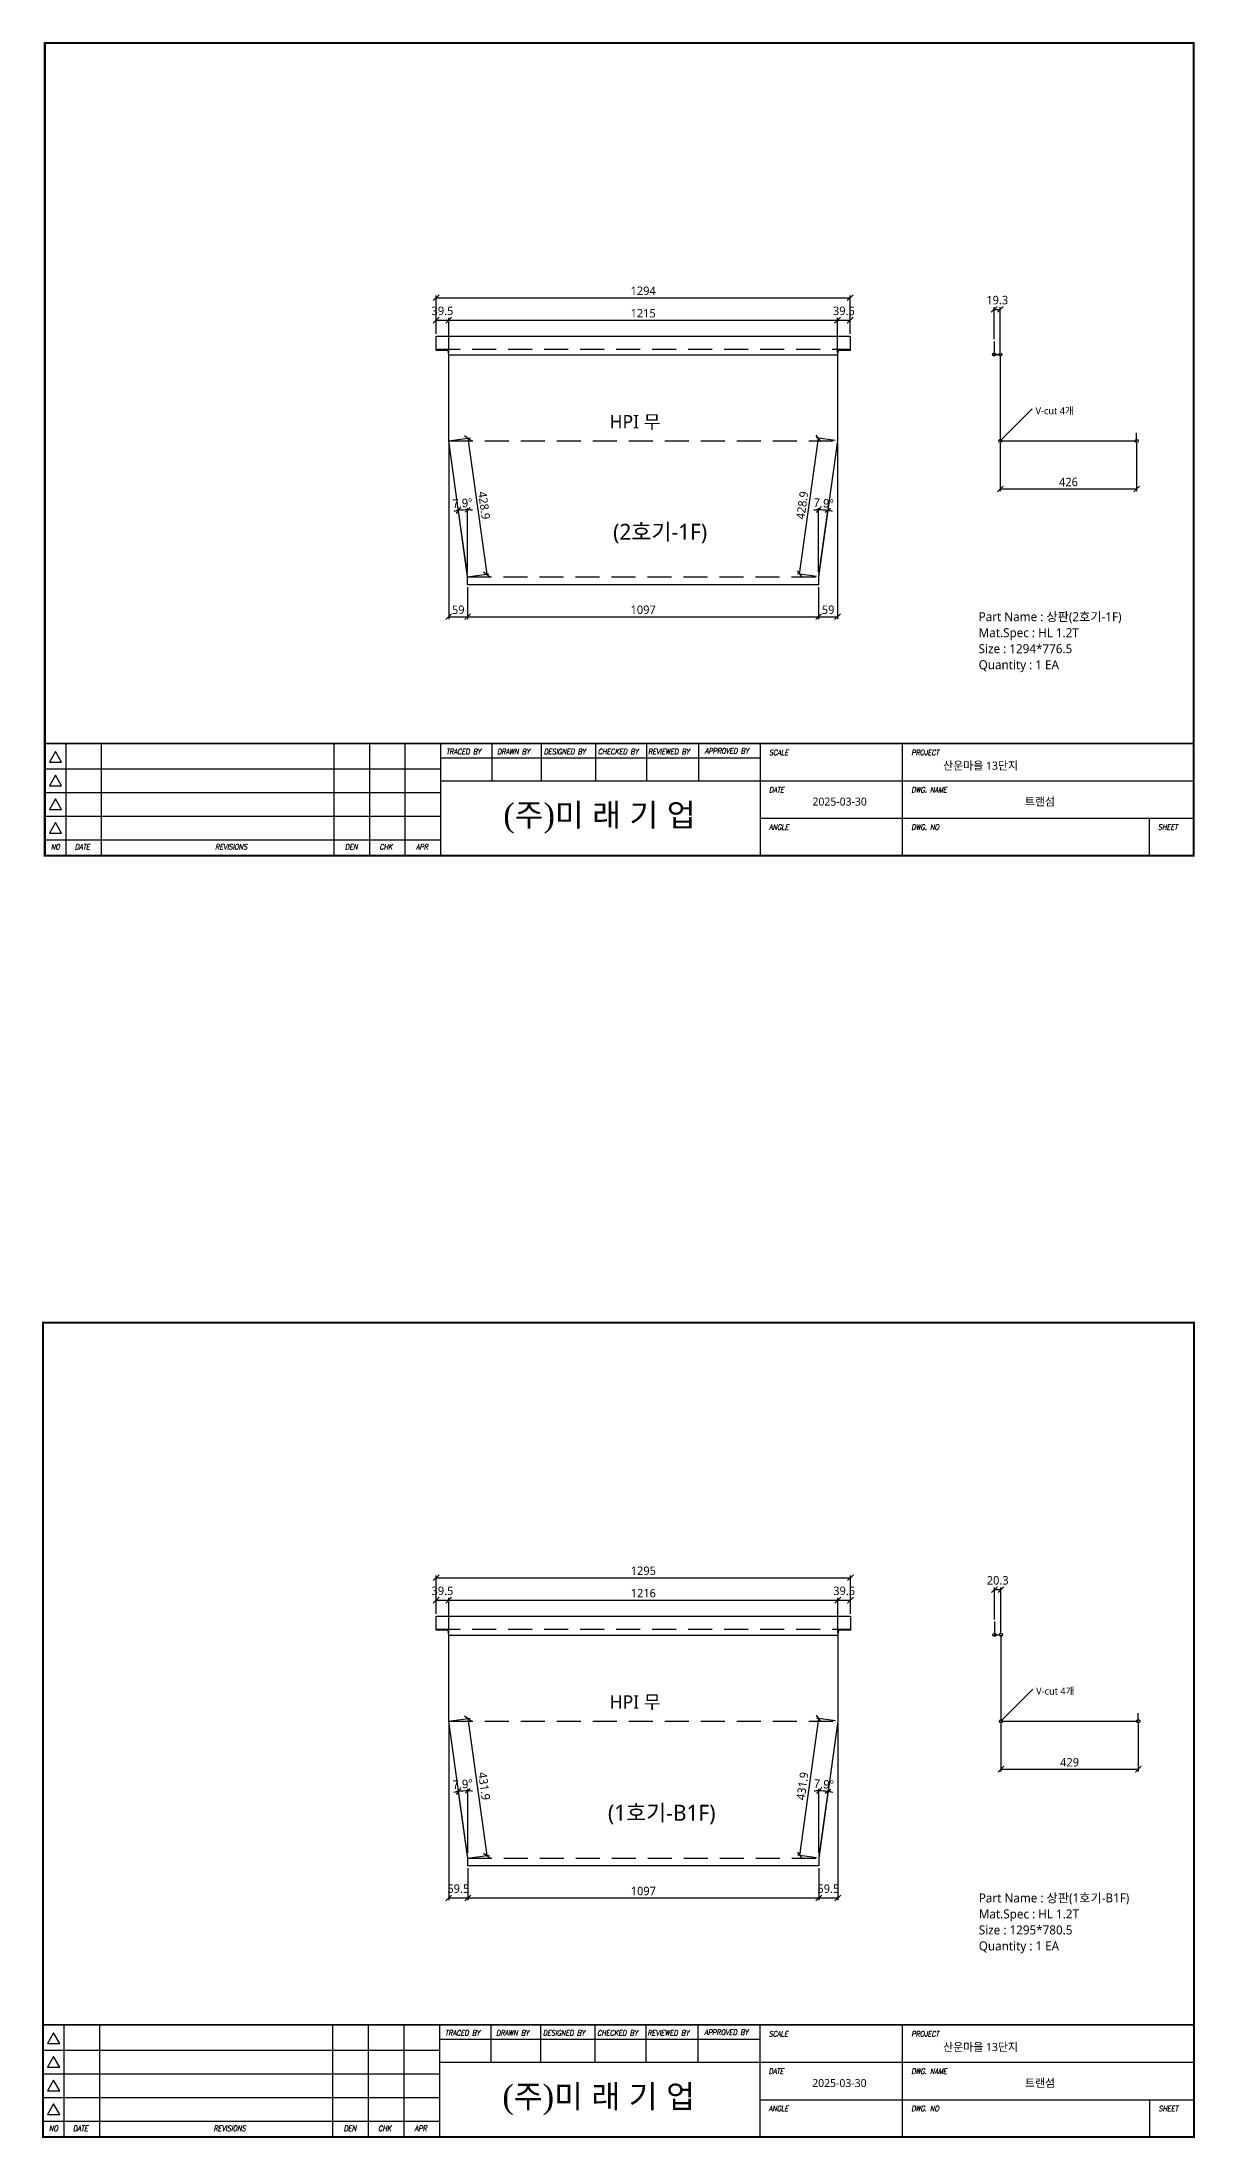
# Model space of a CAD drawing. Extents: x 674 to 10492, y -109346 to 1748.
# Drawn here: x 728 to 4333, y -73302 to -66753 of the extents above; entities that cross this region are included whole.
import ezdxf
from ezdxf.enums import TextEntityAlignment as Align

# ---------------------------------------------------------------- set-up
doc = ezdxf.new("R2010")
doc.units = 0
doc.header["$LTSCALE"] = 10
doc.header["$MEASUREMENT"] = 0
doc.linetypes.add('DASHED2', pattern=[0.375, 0.25, -0.125])
doc.layers.get('0').update_dxf_attribs({"linetype": 'CONTINUOUS'})
for name, color, linetype in [('22', 8, 'DASHED2'), ('dim', 3, 'CONTINUOUS'), ('FROM', 7, 'CONTINUOUS'), ('HIDDEN2', 8, 'CONTINUOUS'), ('레이져', 7, 'CONTINUOUS')]:
    doc.layers.add(name, color=color, linetype=linetype)
doc.styles.add('G1', font='batang.ttc', dxfattribs={"height": 20})
doc.styles.add('ITALICT', font='italict')
doc.styles.add('JKW', font='')
doc.styles.add('MIRAESTYLE', font='gulim.ttc')
doc.styles.add('YCKIM', font='gulim.ttc')
doc.styles.get('JKW').set_extended_font_data('NanumGothic')
doc.dimstyles.new('MIRAE', dxfattribs={"dimscale": 100, "dimtxt": 0.25, "dimasz": 0.15, "dimexe": 0.06, "dimexo": 0.06, "dimgap": 0.07, "dimtad": 1, "dimdec": 1, "dimtxsty": 'YCKIM', "dimblk": 'OBLIQUE', "dimcen": 2.5, "dimclrd": 3, "dimclre": 3, "dimclrt": 256, "dimadec": 1, "dimazin": 3, "dimtfac": 0.5, "dimtix": 1, "dimtmove": 0, "dimatfit": 3, "dimldrblk": 'OBLIQUE'})
doc.dimstyles.get("Standard").update_dxf_attribs({"dimtxt": 2.5, "dimasz": 2.5, "dimexe": 1.25, "dimexo": 0.625, "dimtad": 1, "dimtxsty": 'MIRAESTYLE', "dimcen": 2.5, "dimazin": 3, "dimtfac": 1, "dimtmove": 0, "dimatfit": 3})
doc.dimstyles.new('미래', dxfattribs={"dimscale": 120, "dimtxt": 0.2, "dimasz": 0.15, "dimexe": 0.06, "dimexo": 0.06, "dimgap": 0.07, "dimtad": 1, "dimdec": 1, "dimlfac": -1, "dimtxsty": 'JKW', "dimblk": 'OBLIQUE', "dimcen": 2.5, "dimclrd": 3, "dimclre": 3, "dimclrt": 256, "dimadec": 1, "dimazin": 2, "dimtfac": 0.5, "dimtmove": 1, "dimatfit": 3, "dimarcsym": 1})

# ---------------------------------------------------------------- blocks, each defined once
blk = doc.blocks.new('_OBLIQUE')
at = {"color": 0, "linetype": 'ByBlock'}
blk.add_line((-0.5, -0.5), (0.5, 0.5), dxfattribs=at)
blk = doc.blocks.new('3')
at = {"layer": 'FROM', "color": 7}
blk.add_line((25823.5, 11169), (25823.5, 11496.2), dxfattribs=at)
at = {"layer": 'FROM', "color": 2}
for p, q in [((25885.8, 11169), (25885.8, 11496.2)), ((25989.7, 11169), (25989.7, 11496.2)), ((26670, 11169), (26670, 11496.2)), ((26773.9, 11169), (26773.9, 11496.2)), ((26877.7, 11169), (26877.7, 11496.2)), ((25823.5, 11422.9), (26981.6, 11422.9)), ((25823.5, 11353.6), (26981.6, 11353.6)), ((25823.5, 11284.4), (26981.6, 11284.4)), ((25823.5, 11215.1), (26981.6, 11215.1))]:
    blk.add_line(p, q, dxfattribs=at)
at = {"layer": 'FROM', "color": 0}
for p, q in [((26981.6, 11169), (26981.6, 11496.2)), ((26981.6, 11454.7), (27915.7, 11454.7)), ((27131.3, 11496.2), (27131.3, 11387.2)), ((27276.5, 11387.2), (27276.5, 11496.2)), ((27434, 11496.2), (27434, 11387.2)), ((27583.7, 11496.2), (27583.7, 11387.2)), ((27735.3, 11496.2), (27735.3, 11387.2)), ((27915.7, 11496.2), (27915.7, 11169)), ((28332.2, 11169), (28332.2, 11496.2)), ((26981.6, 11387.2), (29183.5, 11387.2)), ((27915.7, 11278.1), (29183.5, 11278.1))]:
    blk.add_line(p, q, dxfattribs=at)
at = {"layer": 'FROM'}
blk.add_line((29053.7, 11278.1), (29053.7, 11169), dxfattribs=at)
at = {"layer": 'FROM', "color": 0, "const_width": 5.89}
blk.add_lwpolyline([(25823.5, 11169), (29183.5, 11169), (29183.5, 13545), (25823.5, 13545)], close=True, dxfattribs=at)
at = {"layer": 'FROM', "color": 0, "const_width": 4.87}
blk.add_lwpolyline([(25823.5, 11496.2), (29183.5, 11496.2)], dxfattribs=at)
at = {"layer": 'FROM', "color": 2}
for points in [[(25854.7, 11473.5), (25836.7, 11442.3), (25872.7, 11442.3)], [(25854.7, 11404.3), (25836.7, 11373.1), (25872.7, 11373.1)], [(25854.7, 11335), (25836.7, 11303.8), (25872.7, 11303.8)], [(25854.7, 11265.7), (25836.7, 11234.6), (25872.7, 11234.6)]]:
    blk.add_lwpolyline(points, close=True, dxfattribs=at)
at = {"layer": 'FROM', "color": 4, "style": 'ITALICT', "width": 0.8}
for s, height, p in [('TRACED BY', 15.58, (26997.2, 11465)), ('DRAWN BY', 15.58, (27146.3, 11465)), ('DESIGNED BY', 15.583, (27282.8, 11465)), ('CHECKED BY', 15.58, (27441.2, 11465)), ('REVIEWED BY', 15.583, (27587.9, 11465)), ('APPROVED BY', 15.583, (27753.8, 11466.9)), ('SCALE', 15.58, (27941.7, 11462.5)), ('PROJECT', 15.58, (28358.1, 11462.5)), ('DATE', 15.58, (27941.7, 11353.4)), ('DWG. NAME', 15.58, (28358.1, 11353.4)), ('ANGLE', 15.58, (27941.7, 11244.4)), ('DWG. NO', 15.58, (28358.1, 11244.4)), ('SHEET', 15.58, (29079.6, 11244.4)), ('NO', 15.58, (25841.2, 11186.7)), ('DATE', 15.58, (25911.2, 11186.7)), ('REVISIONS', 15.58, (26321.6, 11186.7)), ('DEN', 15.58, (26701.4, 11186.7)), ('CHK', 15.58, (26802.1, 11186.7)), ('APR', 15.58, (26908.6, 11186.7))]:
    blk.add_text(s, height=height, dxfattribs=at).set_placement(p)
blk = doc.blocks.new('transom_frame')
at = {"xscale": 0.837272107773114, "yscale": 0.837272107773114, "zscale": 0.837272107773114}
blk.add_blockref('3', (-21621.3, -9351.5), dxfattribs=at)
at = {"style": 'G1'}
blk.add_text('(주)미 래 기 업', height=55.92, dxfattribs=at).set_placement((1358.1, 93.9), align=Align.MIDDLE)

msp = doc.modelspace()

# ---------------------------------------------------------------- linework, layer by layer
for p, q in [((3704.5, -67689), (3704.5, -67730)), ((3704.5, -67730), (3723.8, -67730)), ((3723.8, -67730), (3723.8, -67730)), ((3723.8, -67730), (3723.8, -68000)), ((4149.8, -68000), (4149.8, -67975)), ((3723.8, -68000), (4149.8, -68000)), ((3705.5, -71689), (3705.5, -71730)), ((3705.5, -71730), (3725.8, -71730)), ((3725.8, -71730), (3725.8, -71730)), ((3725.8, -71730), (3725.8, -72000)), ((3725.8, -72000), (4154.8, -72000)), ((4154.8, -72000), (4154.8, -71975))]:
    msp.add_line(p, q)
at = {"color": 6}
for centre in [(3704.5, -67730), (3723.8, -67730), (3723.8, -68000), (4149.8, -68000), (3705.5, -71730), (3725.8, -71730), (3725.8, -72000), (4154.8, -72000)]:
    msp.add_circle(centre, 5, dxfattribs=at)
at = {"layer": '22', "ltscale": 30}
for p, q in [((1960.5, -67713.1), (3254.5, -67713.1)), ((2000, -68000), (3215, -68000)), ((2059, -68424.8), (3156, -68424.8)), ((1960.5, -71712.1), (3255.5, -71712.1)), ((2000, -72000), (3216, -72000)), ((2059.5, -72427.8), (3156.5, -72427.8))]:
    msp.add_line(p, q, dxfattribs=at)
at = {"layer": 'HIDDEN2'}
for p, q in [((2000, -67731.2), (3215, -67731.2)), ((2000, -71731.2), (3216, -71731.2))]:
    msp.add_line(p, q, dxfattribs=at)
at = {"layer": '레이져'}
for p, q in [((1960.5, -67672.7), (3254.5, -67672.7)), ((1960.5, -67713.1), (1960.5, -67672.7)), ((1960.5, -67717), (1960.5, -67713.1)), ((1997.97, -67717), (1960.5, -67717)), ((2000, -67731.2), (1997.97, -67717)), ((3217.03, -67717), (3215, -67731.2)), ((3254.5, -67717), (3217.03, -67717)), ((3254.5, -67672.7), (3254.5, -67713.1)), ((3254.5, -67713.1), (3254.5, -67717)), ((2000, -68000), (2000, -67731.2)), ((3215, -67731.2), (3215, -68000)), ((2059, -68424.8), (2000, -68000)), ((3215, -68000), (3156, -68424.8)), ((2059, -68449.2), (2059, -68424.8)), ((2059, -68424.8), (2059, -68424.8)), ((3156, -68424.8), (3156, -68424.8)), ((3156, -68424.8), (3156, -68449.2)), ((3156, -68449.2), (2059, -68449.2)), ((1960.5, -71671.7), (3255.5, -71671.7)), ((1960.5, -71712.1), (1960.5, -71671.7)), ((1960.5, -71716), (1960.5, -71712.1)), ((3255.5, -71671.7), (3255.5, -71712.1)), ((3255.5, -71712.1), (3255.5, -71716)), ((1997.83, -71716), (1960.5, -71716)), ((2000, -71731.2), (1997.83, -71716)), ((2000, -72000), (2000, -71731.2)), ((3218.17, -71716), (3216, -71731.2)), ((3216, -71731.2), (3216, -72000)), ((3255.5, -71716), (3218.17, -71716)), ((2059.5, -72427.8), (2000, -72000)), ((3216, -72000), (3156.5, -72427.8)), ((2059.5, -72452.2), (2059.5, -72427.8)), ((2059.5, -72427.8), (2059.5, -72427.8)), ((3156.5, -72427.8), (3156.5, -72427.8)), ((3156.5, -72427.8), (3156.5, -72452.2)), ((3156.5, -72452.2), (2059.5, -72452.2))]:
    msp.add_line(p, q, dxfattribs=at)

# ---------------------------------------------------------------- block references
for p, xscale, yscale in [((737.5, -69295.3, 1.28), 1.276171875, 1.276171875), ((731.5, -73299.3, 1.28), 1.27890625, 1.27890625)]:
    msp.add_blockref('transom_frame', p, dxfattribs=dict(xscale=xscale, yscale=yscale))

# ---------------------------------------------------------------- texts
at = {"style": 'JKW'}
for s, height, p in [('Part Name : 상판(2호기-1F)', 28, (3656, -68549.2)), ('Size : 1294*776.5', 28, (3656, -68649.2)), ('Mat.Spec : HL 1.2T', 28, (3656, -68599.2)), ('Quantity : 1 EA', 28, (3656, -68699.2)), ('산운마을 13단지', 25, (3545.08, -69014.54)), ('2025-03-30', 25, (3136.7, -69126.85)), ('트랜섬', 25, (3800.31, -69126.85)), ('Part Name : 상판(1호기-B1F)', 28, (3656.5, -72552.2)), ('Mat.Spec : HL 1.2T', 28, (3656.5, -72602.2)), ('Size : 1295*780.5', 28, (3656.5, -72652.2)), ('Quantity : 1 EA', 28, (3656.5, -72702.2)), ('산운마을 13단지', 25, (3545.09, -73017.94)), ('2025-03-30', 25, (3135.84, -73130.48)), ('트랜섬', 25, (3800.88, -73130.48))]:
    msp.add_text(s, height=height, dxfattribs=at).set_placement(p, align=Align.MIDDLE_LEFT)
at = {"char_height": 22, "attachment_point": 1, "style": 'JKW'}
for insert in [(3833.8, -67895), (3835.8, -71895)]:
    msp.add_mtext('V-cut 4개', dxfattribs=dict(at, insert=insert))
at = {"layer": '레이져', "style": 'JKW'}
for s, height, p in [('HPI 무', 42, (2502.5, -67940)), ('(2호기-1F)', 50, (2513.67, -68284)), ('HPI 무', 42, (2503, -71940)), ('(1호기-B1F)', 50, (2497.5, -72286))]:
    msp.add_text(s, height=height, dxfattribs=at).set_placement(p, align=Align.MIDDLE_LEFT)

# ---------------------------------------------------------------- dimensions: what is measured, and where the dimension line sits
for base, line1, line2 in [((2044.25, -68216.1), ((2059, -68424.8), (2000, -68000)), ((2059, -68424.8), (2059, -68414.8))), ((3170.75, -68216.1), ((3156, -68424.8), (3156, -68414.8)), ((3156, -68424.8), (3215, -68000))), ((2044.62, -72218.35), ((2059.5, -72427.8), (2000, -72000)), ((2059.5, -72427.8), (2059.5, -72417.8))), ((3171.38, -72218.35), ((3156.5, -72427.8), (3156.5, -72417.8)), ((3156.5, -72427.8), (3216, -72000)))]:
    msp.add_angular_dim_2l(base=base, line1=line1, line2=line2, dimstyle='mirae', override={"dimtxt": 0.27, "dimgap": 0.02, "dimdec": 0, "dimlfac": 1, "dimdsep": 46, "dimclrt": 7}).render()
at = {"layer": 'dim'}
for base, p1, p2 in [((1960.5, -67552.7), (1960.5, -67672.7), (3254.5, -67672.7)), ((1960.5, -67622.7), (1960.5, -67672.7), (2000, -67731.2)), ((2000, -67622.7), (2000, -67731.2), (3215, -67731.2)), ((3215, -67622.7), (3215, -67731.2), (3254.5, -67672.7)), ((3704.5, -67589), (3704.5, -67689), (3723.8, -67730)), ((2000, -68549.2), (2000, -68000), (2059, -68449.2)), ((3156, -68549.2), (3156, -68449.2), (3215, -68000)), ((3723.8, -68150), (3723.8, -68000), (4149.8, -68000)), ((2059, -68549.2), (2059, -68449.2), (3156, -68449.2)), ((1960.5, -71551.7), (1960.5, -71671.7), (3255.5, -71671.7)), ((1960.5, -71621.7), (1960.5, -71671.7), (2000, -71731.2)), ((3216, -71621.7), (3216, -71731.2), (3255.5, -71671.7)), ((3705.5, -71589), (3705.5, -71689), (3725.8, -71730)), ((2000, -71621.7), (2000, -71731.2), (3216, -71731.2)), ((2000, -72552.2), (2000, -72000), (2059.5, -72452.2)), ((3156.5, -72552.2), (3156.5, -72452.2), (3216, -72000)), ((3725.8, -72150), (3725.8, -72000), (4154.8, -72000)), ((2059.5, -72552.2), (2059.5, -72452.2), (3156.5, -72452.2))]:
    msp.add_linear_dim(base=base, p1=p1, p2=p2, dimstyle='미래', override={"dimtxt": 0.22, "dimgap": 0.07, "dimdec": 1, "dimlfac": 1, "dimdsep": 46, "dimclrt": 7}, dxfattribs=at).render()
for base, p1, p2, angle in [((2059.43, -67991.75), (2000, -68000), (2059, -68424.8), 277.907163), ((3096.57, -68416.55), (3156, -68424.8), (3215, -68000), 82.092837), ((2059.43, -71991.73), (2000, -72000), (2059.5, -72427.8), 277.918112), ((3097.07, -72419.53), (3156.5, -72427.8), (3216, -72000), 82.081888)]:
    msp.add_linear_dim(base=base, p1=p1, p2=p2, angle=angle, dimstyle='미래', override={"dimtxt": 0.22, "dimgap": 0.07, "dimdec": 1, "dimlfac": 1, "dimdsep": 46, "dimclrt": 7}, dxfattribs=at).render()

# ---------------------------------------------------------------- leaders
for points in [[(3723.8, -68000), (3823.8, -67900)], [(3725.8, -72000), (3825.8, -71900)]]:
    msp.add_leader(points, dimstyle='Standard', dxfattribs=at)

doc.saveas('drawing.dxf')
